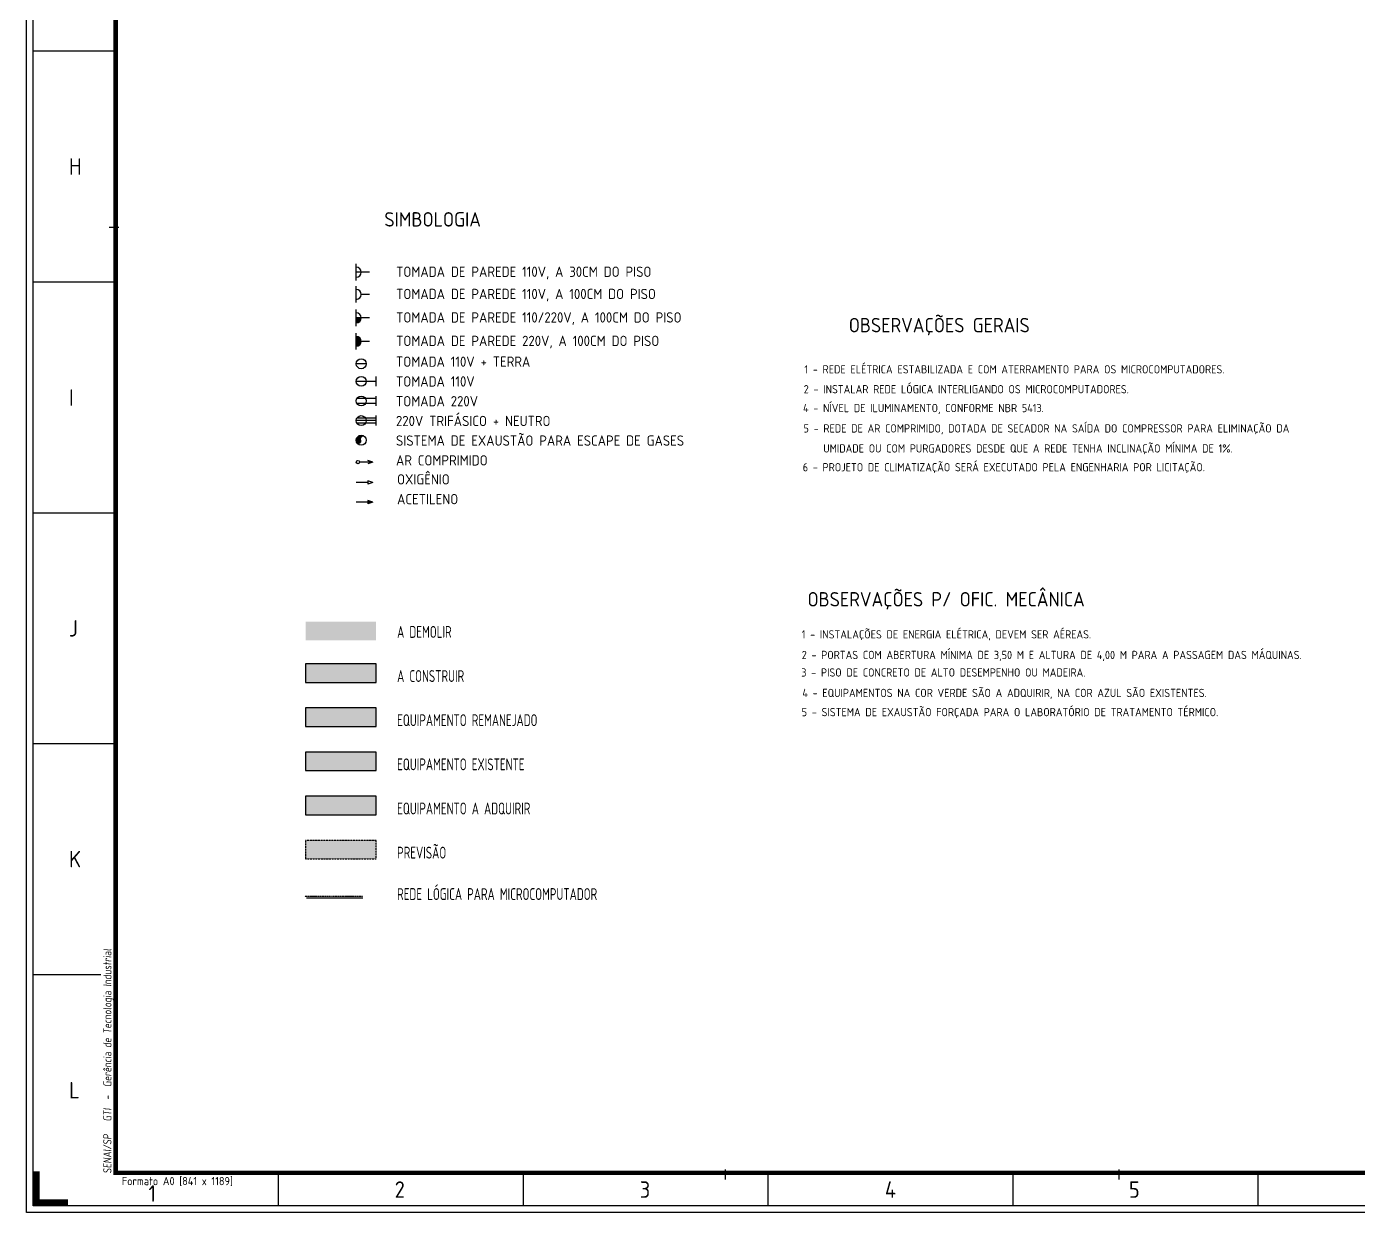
# Model space of a CAD drawing. Header units: millimetres. Extents: x 18768 to 1484868, y -11027 to 520152.
# Drawn here: x 146868 to 187274, y 219643 to 255631 of the extents above; entities that cross this region are included whole.
import ezdxf

# ---------------------------------------------------------------- set-up
doc = ezdxf.new("R2010")
doc.units = ezdxf.units.MM
for name, pattern in [('DASHDOT2', [0.5, 0.25, -0.125, 0, -0.125]), ('DIVIDE', [2.15, 1.5, -0.2, 0.05, -0.15, 0.05, -0.2]), ('HIDDEN2', [4.762499999999999, 3.175, -1.5875])]:
    doc.linetypes.add(name, pattern=pattern)
for name, color, linetype in [('025', 3, 'Continuous'), ('035', 2, 'Continuous'), ('050', 166, 'Continuous'), ('100', 176, 'Continuous'), ('L018-SIMBOLO1', 3, 'Continuous'), ('L018-SIMBOLO3', 3, 'Continuous'), ('L025-CONTORNO', 7, 'Continuous'), ('L025-IMPLANTAÇÃO', 1, 'Continuous'), ('L025-PREVISÃO', 254, 'HIDDEN2'), ('L025-TEXTO', 7, 'Continuous'), ('L035-ARRANJO-ADQUIRIR', 102, 'Continuous'), ('L035-ARRANJO-EXISTENTE', 180, 'Continuous'), ('L035-ARRANJO-REMANEJADO', 200, 'Continuous'), ('L035-TEXTO', 40, 'Continuous')]:
    doc.layers.add(name, color=color, linetype=linetype)
doc.layers.add('L035-DEMOLIÇÃO', color=40, linetype='Continuous', plot=False)
doc.styles.add('ISO-CP--18', font='isocp.shx', dxfattribs={"width": 0.75, "height": 180})
doc.styles.add('ISO-CP--25', font='isocp.shx', dxfattribs={"height": 250})
doc.styles.add('ISO-CP--35', font='isocp.shx', dxfattribs={"height": 350})
doc.styles.add('ISO-CP--50', font='isocp.shx', dxfattribs={"height": 500})

# ---------------------------------------------------------------- blocks, each defined once
blk = doc.blocks.new('A0')
at = {"layer": '025'}
for points in [[(119300, 84500), (119300, 0), (0, 0), (0, 84499.99999999999)], [(200, 84299.99999999999), (119100, 84300), (119100, 200), (200, 200)]]:
    blk.add_lwpolyline(points, close=True, dxfattribs=at)
at = {"layer": '050'}
for p, q in [((2700, 35241.99999999999), (200, 35241.99999999999)), ((2700, 28233.99999999999), (200, 28233.99999999999)), ((2700, 21225.99999999999), (200, 21225.99999999999)), ((2700, 14217.99999999998), (200, 14217.99999999998)), ((2252.897766891147, 7209.999999999983), (200, 7209.99999999998)), ((7630.999999999995, 1200), (7630.999999999995, 200)), ((15061.99999999999, 1200), (15061.99999999999, 200)), ((22493.00000000001, 1200), (22493.00000000001, 200)), ((29924, 1200), (29924, 200)), ((37354.99999999999, 1200), (37354.99999999999, 200))]:
    blk.add_line(p, q, dxfattribs=at)
at = {"layer": '100'}
for p, q in [((2500, 29900), (2800, 29900)), ((2700, 29950), (2700, 29850)), ((2700, 29935), (2700, 29865)), ((21200, 1000), (21200, 1300)), ((33150, 1000), (33150, 1300)), ((21150, 1200), (21250, 1200)), ((21165.00000000001, 1200), (21234.99999999999, 1200)), ((33100, 1200), (33200, 1200)), ((33115.00000000001, 1200), (33184.99999999999, 1200))]:
    blk.add_line(p, q, dxfattribs=at)
at = {"layer": '100', "const_width": 140}
blk.add_lwpolyline([(2700, 83299.99999999999), (118100, 83300), (118100, 1200), (2700, 1200)], close=True, dxfattribs=at)
at = {"layer": '100', "const_width": 200}
blk.add_lwpolyline([(1250, 299.9999999999955), (299.9999999999955, 299.9999999999955), (299.9999999999955, 1250)], dxfattribs=at)
at = {"layer": '025', "style": 'ISO-CP--25'}
blk.add_text('Formato A0 [841 x 1189]', height=250, dxfattribs=at).set_placement((2887.938803559041, 824.411527365578))
at = {"layer": '035', "style": 'ISO-CP--35', "oblique": 5, "width": 0.9}
blk.add_text('SENAI/SP   GTI  -  Gerência de Tecnologia Industrial', height=250, rotation=90, dxfattribs=at).set_placement((2574.235134419996, 1180.071598928998))
at = {"layer": '050', "style": 'ISO-CP--50'}
for s, p in [('H', (1283.410516553977, 31491.60427523762)), ('I', (1283.410516553977, 24480.82499909783)), ('J', (1283.410516553977, 17476.59330120918)), ('K', (1283.410516553977, 10472.36093438128)), ('L', (1287.083242478275, 3458.169708073183)), ('1', (3698.849723376588, 322.0417984152391)), ('2', (11167.16557667962, 443.1005390922337)), ('3', (18604.12613423298, 443.1005390922337)), ('4', (26041.08669178633, 443.1005390922337)), ('5', (33444.62529288751, 443.1005390922337))]:
    blk.add_text(s, height=500, dxfattribs=at).set_placement(p)

msp = doc.modelspace()

# ---------------------------------------------------------------- hatches: boundary and pattern name
at = {"layer": 'L018-SIMBOLO1'}
for points in [[(157018.9648390968, 246791.6184893263), (156868.9648390968, 246791.6184893263), (156868.9648390968, 246641.6184893263, 0.4142135623730666)], [(156868.9648390968, 246229.7219111504), (156868.9648390968, 245929.7219111504, 1)]]:
    msp.add_hatch(color=256, dxfattribs=at).paths.add_polyline_path(points)
at = {"layer": 'L018-SIMBOLO3'}
h = msp.add_hatch(color=180, dxfattribs=at)
edge = h.paths.add_edge_path()
edge.add_arc((157018.9648390968, 243079.7092134671), 150, 45.00000000001572, 224.9999999999922)
edge.add_arc((156943.9648390968, 243048.6431962891), 81.17941502192944, 247.4999999999859, 382.5000000000141)
edge.add_arc((157093.9648390968, 243110.7752306451), 81.17941502192713, 67.50000000002387, 202.499999999995, ccw=False)
at = {"layer": 'L025-IMPLANTAÇÃO'}
msp.add_hatch(color=256, dxfattribs=at).paths.add_polyline_path([(155332.5367754765, 236293.4857928717), (155332.5367754765, 235729.5915694918), (157468.9648390968, 235729.5915694918), (157468.9648390968, 236293.4857928717)])
at = {"layer": 'L025-PREVISÃO'}
msp.add_hatch(color=256, dxfattribs=at).paths.add_polyline_path([(155332.5367754765, 230934.0056046365), (155332.5367754765, 230370.1113812567), (157468.9648390968, 230370.1113812566), (157468.9648390968, 230934.0056046365)])
at = {"layer": 'L035-ARRANJO-ADQUIRIR'}
msp.add_hatch(color=256, dxfattribs=at).paths.add_polyline_path([(155332.5367754765, 232273.8756516953), (155332.5367754765, 231709.9814283155), (157468.9648390968, 231709.9814283155), (157468.9648390968, 232273.8756516953)])
at = {"layer": 'L035-ARRANJO-EXISTENTE'}
msp.add_hatch(color=256, dxfattribs=at).paths.add_polyline_path([(155332.5367754765, 233613.7456987541), (155332.5367754765, 233049.8514753742), (157468.9648390968, 233049.8514753742), (157468.9648390968, 233613.7456987541)])
at = {"layer": 'L035-ARRANJO-REMANEJADO'}
msp.add_hatch(color=256, dxfattribs=at).paths.add_polyline_path([(155332.5367754765, 234953.6157458129), (155332.5367754765, 234389.721522433), (157468.9648390968, 234389.721522433), (157468.9648390968, 234953.6157458129)])
at = {"layer": 'L035-DEMOLIÇÃO'}
msp.add_hatch(color=256, dxfattribs=at).paths.add_polyline_path([(155332.5367754765, 237571.9043134089), (155332.5367754765, 237008.010090029), (157468.9648390968, 237008.010090029), (157468.9648390968, 237571.9043134089)])

# ---------------------------------------------------------------- linework, layer by layer
at = {"layer": 'L018-SIMBOLO1'}
for p, q in [((156868.9648390968, 247928.1791446214), (156868.9648390968, 248428.1791446214)), ((157268.9648390968, 248178.1791446214), (156868.9648390968, 248178.1791446214)), ((156868.9648390968, 247253.5150675021), (156868.9648390968, 247753.5150675021)), ((157268.9648390968, 247503.5150675021), (157018.9648390968, 247503.5150675021)), ((156868.9648390968, 246541.6184893263), (156868.9648390968, 247041.6184893263)), ((157268.9648390968, 246791.6184893263), (156868.9648390968, 246791.6184893263)), ((156868.9648390968, 245829.7219111504), (156868.9648390968, 246329.7219111504)), ((157268.9648390968, 246079.7219111504), (157018.9648390968, 246079.7219111504)), ((157168.9648390968, 245398.5318365082), (156868.9648390968, 245398.5318365082)), ((157468.9648390968, 244864.2139009829), (156868.9648390968, 244864.2139009829)), ((157468.9648390968, 244714.2139009829), (157468.9648390968, 245014.2139009829)), ((157468.9648390968, 244344.3792954005), (156889.0610285291, 244344.3792954005)), ((157468.9648390968, 244194.3792954005), (156889.0610285291, 244194.3792954005)), ((157468.9648390968, 244119.3792954005), (157468.9648390968, 244419.3792954005)), ((157468.9648390968, 243674.5442544338), (156868.9648390968, 243674.5442544338)), ((157468.9648390968, 243749.5442544338), (156889.0610285291, 243749.5442544338)), ((157468.9648390968, 243524.5442544338), (157468.9648390968, 243824.5442544338)), ((157468.9648390968, 243599.5442544338), (156889.0610285291, 243599.5442544338))]:
    msp.add_line(p, q, dxfattribs=at)
at = {"layer": 'L018-SIMBOLO1', "color": 4, "linetype": 'DASHDOT2'}
msp.add_line((157068.7905141909, 229226.2346004651, -79.4901077540483), (155312.5798668642, 229226.234600465), dxfattribs=at)
at = {"layer": 'L018-SIMBOLO1', "color": 6, "linetype": 'DIVIDE'}
msp.add_line((157068.7905141909, 229176.2346004767, -79.55717623000245), (155362.5798668642, 229176.2346004767, -3.478021559029372), dxfattribs=at)
at = {"layer": 'L018-SIMBOLO1'}
for centre in [(157018.9648390968, 245398.5318365082), (157018.9648390968, 244864.2139009829), (157018.9648390968, 244269.3792954005), (157018.9648390968, 243674.5442544338)]:
    msp.add_circle(centre, 150, dxfattribs=at)
for centre in [(156868.9648390968, 248178.1791446214), (156868.9648390968, 247503.5150675021), (156868.9648390968, 246791.6184893263), (156868.9648390968, 246079.7219111504)]:
    msp.add_arc(centre, 150, 270, 90, dxfattribs=at)
at = {"layer": 'L018-SIMBOLO3'}
for p, q in [((157368.9648390968, 242415.1329429132), (157218.9648390968, 242465.1329429132)), ((157368.9648390968, 242415.1329429132), (156968.9648390968, 242415.1329429132)), ((157368.9648390968, 242415.1329429132), (157218.9648390968, 242365.1329429132)), ((157218.9648390968, 241799.3522204377), (156868.9648390968, 241799.3522204377)), ((157368.9648390968, 241799.3522204377), (157218.9648390968, 241849.3522204377)), ((157218.9648390968, 241849.3522204377), (157218.9648390968, 241749.3522204377)), ((157368.9648390968, 241799.3522204377), (157218.9648390968, 241749.3522204377)), ((157218.9648390968, 241251.4936809081), (157218.9648390968, 241151.4936809081)), ((157368.9648390968, 241201.4936809081), (157218.9648390968, 241251.4936809081)), ((157218.9648390968, 241201.4936809081), (156868.9648390968, 241201.4936809081)), ((157368.9648390968, 241201.4936809081), (157218.9648390968, 241151.4936809081))]:
    msp.add_line(p, q, dxfattribs=at)
msp.add_lwpolyline([(157368.9648390968, 241201.4936809082, 0, 100, 0), (157218.9648390968, 241201.4936809082, 100, 100, 0)], format="xyseb", dxfattribs=at)
at = {"layer": 'L018-SIMBOLO3', "color": 180}
msp.add_circle((157018.9648390968, 243079.7092134671), 150, dxfattribs=at)
at = {"layer": 'L018-SIMBOLO3'}
msp.add_circle((156918.9648390968, 242415.1329429132), 50, dxfattribs=at)
at = {"layer": 'L025-IMPLANTAÇÃO'}
msp.add_lwpolyline([(155332.5367754765, 235729.5915694918), (157468.9648390968, 235729.5915694918), (157468.9648390968, 236293.4857928717), (155332.5367754765, 236293.4857928717)], close=True, dxfattribs=at)
at = {"layer": 'L025-PREVISÃO'}
msp.add_lwpolyline([(155332.5367754765, 230370.1113812567), (157468.9648390968, 230370.1113812567), (157468.9648390968, 230934.0056046365), (155332.5367754765, 230934.0056046365)], close=True, dxfattribs=at)
at = {"layer": 'L035-ARRANJO-ADQUIRIR'}
msp.add_lwpolyline([(155332.5367754765, 231709.9814283155), (157468.9648390968, 231709.9814283155), (157468.9648390968, 232273.8756516953), (155332.5367754765, 232273.8756516953)], close=True, dxfattribs=at)
at = {"layer": 'L035-ARRANJO-EXISTENTE'}
msp.add_lwpolyline([(155332.5367754765, 233049.8514753742), (157468.9648390968, 233049.8514753742), (157468.9648390968, 233613.7456987541), (155332.5367754765, 233613.7456987541)], close=True, dxfattribs=at)
at = {"layer": 'L035-ARRANJO-REMANEJADO'}
msp.add_lwpolyline([(155332.5367754765, 234389.721522433), (157468.9648390968, 234389.721522433), (157468.9648390968, 234953.6157458129), (155332.5367754765, 234953.6157458129)], close=True, dxfattribs=at)

# ---------------------------------------------------------------- block references
at = {"layer": 'L025-CONTORNO'}
msp.add_blockref('A0', (146868.2903143028, 219643.1792869179), dxfattribs=at)

# ---------------------------------------------------------------- texts
at = {"layer": 'L025-TEXTO', "style": 'ISO-CP--25'}
for s, height, p in [('TOMADA DE PAREDE 110V, A 30CM DO PISO', 312.5, (158078.4401072546, 248035.6922947123)), ('TOMADA DE PAREDE 110V, A 100CM DO PISO', 312.5, (158078.4401072546, 247361.028217593)), ('TOMADA DE PAREDE 110/220V, A 100CM DO PISO', 312.5, (158078.4401072546, 246649.1316394171)), ('TOMADA DE PAREDE 220V, A 100CM DO PISO', 312.5, (158078.4401072546, 245937.2350612413)), ('TOMADA 110V + TERRA', 312.5, (158074.2865909597, 245306.1228374693)), ('1 - REDE ELÉTRICA ESTABILIZADA E COM ATERRAMENTO PARA OS MICROCOMPUTADORES.', 250, (170466.8645628449, 245105.569715128)), ('TOMADA 110V', 312.5, (158074.2865909597, 244706.1228374693)), ('2 - INSTALAR REDE LÓGICA INTERLIGANDO OS MICROCOMPUTADORES.', 250, (170445.0201272708, 244501.6374899497)), ('TOMADA 220V', 312.5, (158074.2865909597, 244106.1228374693)), ('4 - NÍVEL DE ILUMINAMENTO, CONFORME NBR 5413.', 250, (170423.9869416594, 243929.8973441539)), ('220V TRIFÁSICO + NEUTRO', 312.5, (158074.2865909597, 243506.1228374693)), ('5 - REDE DE AR COMPRIMIDO, DOTADA DE SECADOR NA SAÍDA DO COMPRESSOR PARA ELIMINAÇÃO DA', 250, (170439.44346492, 243312.0042649435)), ('SISTEMA DE EXAUSTÃO PARA ESCAPE DE GASES', 312.5, (158074.2865909597, 242911.2877965027)), ('UMIDADE OU COM PURGADORES DESDE QUE A REDE TENHA INCLINAÇÃO MÍNIMA DE 1%.', 250, (171039.1554853434, 242703.9190675079)), ('AR COMPRIMIDO', 312.5, (158074.2865909597, 242311.2877965027)), ('6 - PROJETO DE CLIMATIZAÇÃO SERÁ EXECUTADO PELA ENGENHARIA POR LICITAÇÃO.', 250, (170415.8724322673, 242134.3752137084)), ('OXIGÊNIO', 312.5, (158107.9530839745, 241734.3036847779)), ('ACETILENO', 312.5, (158107.9530839745, 241134.3036847779)), ('1 - INSTALAÇÕES DE ENERGIA ELÉTRICA, DEVEM SER AÉREAS.', 250, (170384.1748359523, 237061.2782065507)), ('2 - PORTAS COM ABERTURA MÍNIMA DE 3,50 M E ALTURA DE 4,00 M PARA A PASSAGEM DAS MÁQUINAS.', 250, (170384.1748359523, 236436.5646416382)), ('3 - PISO DE CONCRETO DE ALTO DESEMPENHO OU MADEIRA.', 250, (170371.67949405, 235904.4209159132)), ('4 - EQUIPAMENTOS NA COR VERDE SÃO A ADQUIRIR, NA COR AZUL SÃO EXISTENTES.', 250, (170403.0271858792, 235283.820374046)), ('5 - SISTEMA DE EXAUSTÃO FORÇADA PARA O LABORATÓRIO DE TRATAMENTO TÉRMICO.', 250, (170383.8062997182, 234700.8817192061))]:
    msp.add_text(s, height=height, dxfattribs=at).set_placement(p)
at = {"layer": 'L025-TEXTO', "style": 'ISO-CP--18', "width": 0.75}
for s, p in [('A DEMOLIR', (158108.8454750387, 237080.8499350763)), ('A CONSTRUIR', (158108.8454750387, 235740.9798880175)), ('EQUIPAMENTO REMANEJADO', (158108.8454750387, 234401.1098409587)), ('EQUIPAMENTO EXISTENTE', (158108.8454750387, 233061.2397938999)), ('EQUIPAMENTO A ADQUIRIR', (158108.8454750387, 231721.3697468411)), ('PREVISÃO', (158108.8454750387, 230381.4996997823)), ('REDE LÓGICA PARA MICROCOMPUTADOR', (158108.8454750387, 229123.963422985))]:
    msp.add_text(s, height=360, dxfattribs=at).set_placement(p)
at = {"layer": 'L035-TEXTO', "style": 'ISO-CP--35'}
for s, p in [('SIMBOLOGIA', (157721.9215681238, 249562.9743893511)), ('OBSERVAÇÕES GERAIS', (171811.9257019844, 246352.4365915003)), ('OBSERVAÇÕES P/ OFIC. MECÂNICA', (170558.9256369911, 238032.1002499645))]:
    msp.add_text(s, height=437.5, dxfattribs=at).set_placement(p)

doc.saveas('drawing.dxf')
